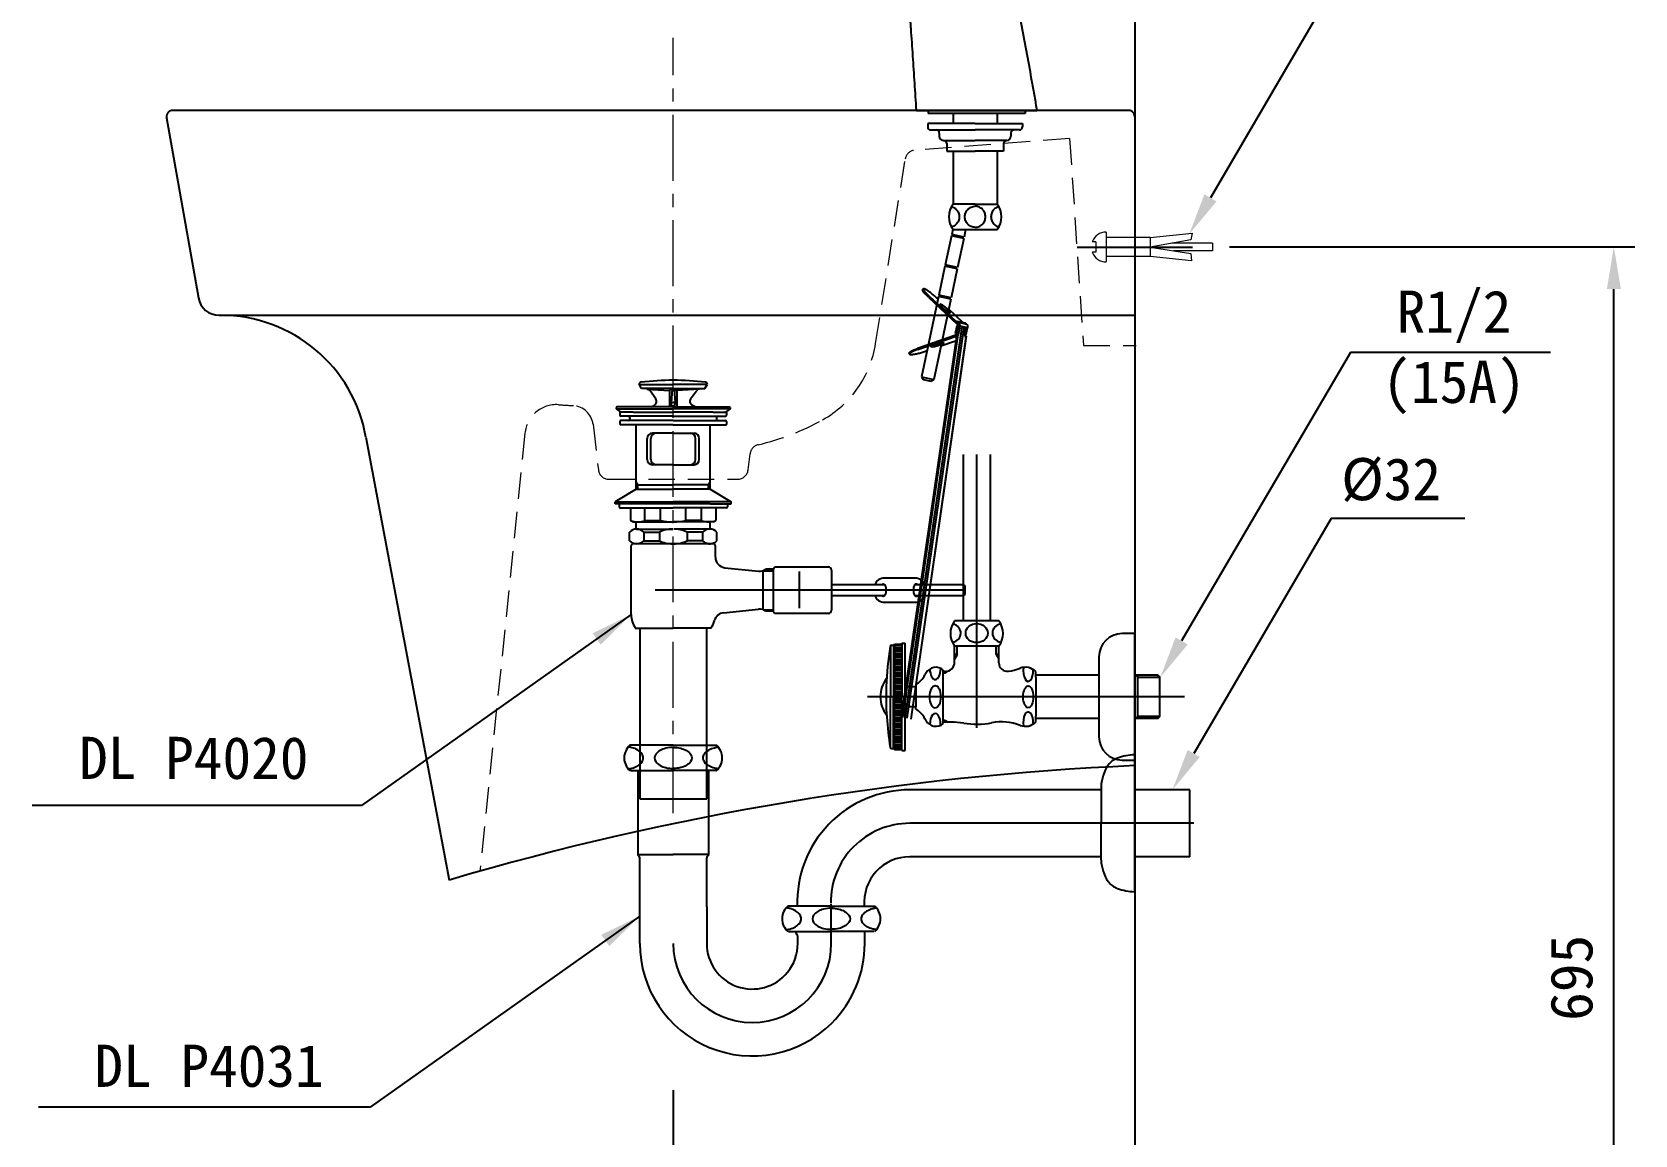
# Model space of a CAD drawing. Extents: x 0 to 3100, y 0 to 2100.
# Drawn here: x 1838 to 2599, y 513 to 1036 of the extents above; entities that cross this region are included whole.
import ezdxf

# ---------------------------------------------------------------- set-up
doc = ezdxf.new("R2010")
doc.units = 0
doc.header["$LTSCALE"] = 50
doc.header["$MEASUREMENT"] = 0
doc.linetypes.add('CENTER', pattern=[2, 1.25, -0.25, 0.25, -0.25])
doc.linetypes.add('HIDDEN', pattern=[0.375, 0.25, -0.125])
doc.layers.get('0').update_dxf_attribs({"linetype": 'CONTINUOUS'})
doc.layers.get('DEFPOINTS').update_dxf_attribs({"linetype": 'CONTINUOUS'})
for name, color, linetype in [('1', 2, 'CENTER'), ('3', 3, 'CONTINUOUS'), ('4', 4, 'CONTINUOUS'), ('6', 6, 'CONTINUOUS'), ('7', 7, 'CONTINUOUS')]:
    doc.layers.add(name, color=color, linetype=linetype)
doc.dimstyles.get("Standard").update_dxf_attribs({"dimtxt": 2.5, "dimasz": 2, "dimexe": 2, "dimexo": 1, "dimgap": 1.5, "dimtad": 1, "dimdec": 0, "dimlfac": 10, "dimrnd": 0.5, "dimzin": 0, "dimdsep": 46, "dimtxsty": 'Standard', "dimcen": 0, "dimclrt": 2, "dimadec": 0, "dimazin": 0, "dimtfac": 1, "dimtdec": 0, "dimtmove": 0, "dimatfit": 3, "dimfxl": 0, "dimtolj": 1, "dimtzin": 0, "dimarcsym": 0})

# ---------------------------------------------------------------- blocks, each defined once
blk = doc.blocks.new('*D48')
at = {"layer": '3', "color": 3, "lineweight": -2}
for p, q in [((2142.67, 534.47), (2142.67, 408.52)), ((2361.67, 453.71), (2361.67, 408.52)), ((2162.67, 418.52), (2341.67, 418.52))]:
    blk.add_line(p, q, dxfattribs=at)
at = {"layer": '3', "color": 3}
for points in [[(2162.67, 421.85), (2162.67, 415.18), (2142.67, 418.52)], [(2341.67, 421.85), (2341.67, 415.18), (2361.67, 418.52)]]:
    blk.add_solid(points, dxfattribs=at)
at = {"layer": 'DEFPOINTS', "color": 0}
for p in [(2142.67, 542.47), (2361.67, 461.71), (2361.67, 418.52)]:
    blk.add_point(p, dxfattribs=at)
at = {"layer": '3', "color": 2, "insert": (2252.17, 438.52), "char_height": 20, "attachment_point": 5}
blk.add_mtext('\\A1;220', dxfattribs=at)
blk = doc.blocks.new('*D49')
at = {"layer": '3', "color": 3, "lineweight": -2}
for p, q in [((2406.59, 934.39), (2598.99, 934.39)), ((2588.99, 261), (2588.99, 914.39)), ((2370.67, 241), (2598.99, 241))]:
    blk.add_line(p, q, dxfattribs=at)
at = {"layer": '3', "color": 3}
for points in [[(2585.66, 914.39), (2592.33, 914.39), (2588.99, 934.39)], [(2585.66, 261), (2592.33, 261), (2588.99, 241)]]:
    blk.add_solid(points, dxfattribs=at)
at = {"layer": 'DEFPOINTS', "color": 0}
for p in [(2398.59, 934.39), (2588.99, 934.39), (2362.67, 241)]:
    blk.add_point(p, dxfattribs=at)
at = {"layer": '3', "color": 2, "insert": (2568.99, 587.69), "char_height": 20, "attachment_point": 5, "rotation": 90}
blk.add_mtext('\\A1;695', dxfattribs=at)

msp = doc.modelspace()

# ---------------------------------------------------------------- linework, layer by layer
at = {"color": 1}
msp.add_line((2361.67049, 1301.96665), (2361.67049, 240.99678), dxfattribs=at)
at = {"color": 7}
for p, q in [((2358.67049, 999.21417), (1905.24575, 999.21417)), ((2361.67049, 999.21417), (2361.67049, 688.35702)), ((1902.29133, 995.69322), (1917.35699, 910.25162)), ((1927.20507, 901.9881), (2361.67049, 901.9881)), ((1996.8709, 844.14347), (2036.32624, 634.05921))]:
    msp.add_line(p, q, dxfattribs=at)
at = {"ltscale": 0.5}
for p, q in [((2263.60638, 999.21417), (2263.60638, 997.73564)), ((2309.7346, 999.21417), (2309.7346, 997.73564))]:
    msp.add_line(p, q, dxfattribs=at)
msp.add_line((2334.40455, 934.38721), (2389.05893, 934.38721))
at = {"color": 3}
for p, q in [((2464.02878, 884.36598), (2383.89985, 747.50619)), ((2558.86313, 884.36598), (2464.02878, 884.36598)), ((2454.88036, 805.54841), (2389.6476, 694.13119)), ((2518.21236, 805.54841), (2454.88036, 805.54841))]:
    msp.add_line(p, q, dxfattribs=at)
at = {"color": 7, "linetype": 'HIDDEN'}
for centre, start, end in [((1905.24575, 996.21417), 90, 190), ((2358.67049, 996.21417), 0, 90)]:
    msp.add_arc(centre, 3, start, end, dxfattribs=at)
at = {"color": 7}
for centre, radius, start, end in [((1927.20507, 911.9881), 10, 190, 270), ((1927.93435, 831.9881), 70, 10, 90), ((2422.04797, -675.27113), 1364.96417, 92.53523406, 106.41469187)]:
    msp.add_arc(centre, radius, start, end, dxfattribs=at)
at = {"layer": '1', "color": 7, "linetype": 'Continuous'}
msp.add_line((2309.7346, 997.73564), (2263.60638, 997.73564), dxfattribs=at)
at = {"layer": '1', "color": 7, "linetype": 'Continuous', "lineweight": 0, "ltscale": 0.3}
for p, q in [((2343.23503, 936.78721), (2341.45216, 936.78721)), ((2343.23503, 936.78721), (2343.23503, 931.98721)), ((2348.12286, 941.47651), (2348.12286, 927.29791)), ((2363.92904, 938.88721), (2348.12286, 938.88721)), ((2369.00115, 938.88721), (2363.92904, 938.88721)), ((2369.00115, 938.88721), (2388.95012, 940.92392)), ((2369.00115, 938.88721), (2369.00115, 929.88721)), ((2388.29065, 937.78164), (2369.00115, 934.38721)), ((2398.56335, 936.18721), (2379.22999, 936.18721)), ((2388.95012, 940.92392), (2388.29065, 937.78164)), ((2398.56335, 936.18721), (2398.61198, 932.58721)), ((2343.23503, 931.98721), (2341.45216, 931.98721)), ((2363.92904, 929.88721), (2348.12286, 929.88721)), ((2369.00115, 929.88721), (2363.92904, 929.88721)), ((2369.00115, 934.38721), (2388.29065, 931.25536)), ((2388.62039, 927.75051), (2369.00115, 929.88721)), ((2398.61198, 932.58721), (2380.08762, 932.58721)), ((2388.29065, 931.25536), (2388.62039, 927.75051))]:
    msp.add_line(p, q, dxfattribs=at)
for start, end in [(90, 160.21215863), (199.78784137, 270)]:
    msp.add_arc((2348.12286, 934.38721), 7.0893, start, end, dxfattribs=at)
at = {"layer": '1', "color": 7, "linetype": 'Continuous'}
for points, knots in [([(2301.67931, 1083.3706), (2301.81299, 1082.08325), (2302.0092, 1080.23416), (2302.27363, 1077.82397), (2302.43097, 1076.41978), (2302.55889, 1075.29667), (2302.68823, 1074.17372), (2302.85262, 1072.77035), (2303.05448, 1071.08686), (2303.26114, 1069.40395), (2303.47282, 1067.72167), (2303.90666, 1064.35842), (2304.59831, 1059.31881), (2305.45053, 1053.73146), (2306.09765, 1049.82839), (2306.48204, 1047.60057), (2306.87189, 1045.37369), (2307.3653, 1042.59117), (2308.56928, 1035.91666), (2310.4303, 1025.91498), (2312.48362, 1014.79925), (2314.04996, 1005.89295), (2314.83693, 1001.44048), (2315.22996, 999.21417)], [0, 0, 0, 0, 0.045535933, 0.065420601, 0.085305269, 0.095247603, 0.105189937, 0.125074605, 0.144959274, 0.164843942, 0.18472861, 0.204613278, 0.28415195, 0.363690622, 0.403459958, 0.423344626, 0.443229294, 0.48299863, 0.522767967, 0.681845311, 0.840922656, 0.920461328, 1, 1, 1, 1]), ([(2258.11104, 999.21417), (2257.96841, 1001.36159), (2257.68314, 1005.65644), (2257.11262, 1014.24613), (2256.39947, 1024.98324), (2255.75758, 1034.64665), (2255.33046, 1041.08897), (2255.15254, 1043.77327), (2255.01017, 1045.92071), (2254.86737, 1048.06813), (2254.62906, 1051.61987), (2254.42011, 1054.63433), (2254.28328, 1056.57511)], [0, 0, 0, 0, 0.112308708, 0.224617416, 0.449234832, 0.673852248, 0.730006602, 0.786160956, 0.814238133, 0.84231531, 0.898469664, 1, 1, 1, 1]), ([(2258.11103, 999.21417), (2258.11104, 999.21417), (2258.15367, 999.21417), (2258.32383, 999.21417), (2258.48324, 999.21417), (2258.75304, 999.21417), (2258.95374, 999.21417), (2259.3593, 999.21417), (2260.09213, 999.21417), (2261.20992, 999.21417), (2262.55539, 999.21417), (2264.11791, 999.21417), (2265.88369, 999.21417), (2267.8383, 999.21417), (2270.67421, 999.21417), (2273.82063, 999.21417), (2277.20062, 999.21417), (2279.39305, 999.21417), (2281.18406, 999.21417), (2282.99611, 999.21417), (2286.21219, 999.21417), (2289.94506, 999.21417), (2293.62952, 999.21417), (2297.24433, 999.21417), (2301.56193, 999.21417), (2306.19738, 999.21417), (2310.0728, 999.21417), (2312.5094, 999.21417), (2313.73294, 999.21417), (2314.2875, 999.21417), (2314.97227, 999.21417), (2315.22995, 999.21417), (2315.22997, 999.21417)], [0, 0, 0, 0, 0.031250001, 0.031250001, 0.062500002, 0.070312502, 0.078125002, 0.093750003, 0.125000004, 0.156250004, 0.187500005, 0.218750006, 0.250000007, 0.281250008, 0.312500009, 0.375000011, 0.406250011, 0.437500012, 0.453125013, 0.468750013, 0.500000014, 0.562500016, 0.593750017, 0.625000018, 0.687500019, 0.750000021, 0.812500023, 0.875000025, 0.906250026, 0.921875026, 0.937500027, 1, 1, 1, 1])]:
    msp.add_open_spline(points, degree=3, knots=knots, dxfattribs=at)
at = {"layer": '1', "color": 3}
for points in [[(2386.77642, 745.82201), (2381.02328, 749.19037), (2373.79478, 730.24678)], [(2392.52417, 692.44701), (2386.77103, 695.81537), (2379.54253, 676.87178)]]:
    msp.add_solid(points, dxfattribs=at)
at = {"layer": '3', "color": 3}
msp.add_line((2446.82195, 1041.77229), (2397.59341, 957.69019), dxfattribs=at)
at = {"layer": '3', "color": 1, "linetype": 'CENTER', "lineweight": 0, "ltscale": 0.5}
msp.add_line((2142.67049, 665.84216), (2142.67049, 1033.67495), dxfattribs=at)
at = {"layer": '3', "color": 7, "linetype": 'HIDDEN', "lineweight": 0}
for p, q in [((2330.74438, 985.83126), (2256.66307, 980.22171)), ((2330.74438, 985.83126), (2337.34302, 887.71417)), ((2238.69368, 888.60419), (2252.76219, 976.12371)), ((2337.34302, 887.71417), (2362.34302, 887.71417)), ((2072.29415, 846.00841), (2050.97304, 638.28533)), ((2104.61739, 850.30022), (2107.15332, 828.63294)), ((2178.2096, 828.60482), (2179.15734, 836.32354)), ((2112.11942, 824.21417), (2173.24687, 824.21417))]:
    msp.add_line(p, q, dxfattribs=at)
at = {"layer": '3'}
for p, q in [((2127.67049, 867.19118), (2126.43917, 869.3239)), ((2126.55571, 869.12204), (2142.67049, 869.12204)), ((2142.67049, 867.19118), (2127.67049, 867.19118)), ((2142.67049, 867.19118), (2140.92049, 866.30552)), ((2158.78528, 869.12204), (2142.67049, 869.12204)), ((2142.67049, 867.19118), (2144.42049, 866.30552)), ((2142.67049, 867.19118), (2157.67049, 867.19118)), ((2157.67049, 867.19118), (2158.90181, 869.3239)), ((2130.18577, 867.00689), (2140.92049, 866.30552)), ((2134.39583, 862.31189), (2131.67763, 866.16486)), ((2132.31407, 858.59118), (2133.76159, 859.42691)), ((2140.92049, 866.30552), (2140.92049, 858.59118)), ((2142.15282, 866.92919), (2141.72049, 860.52131)), ((2141.72049, 860.54551), (2142.67049, 860.54551)), ((2141.92359, 858.59118), (2141.72049, 860.54551)), ((2143.62049, 860.54551), (2142.67049, 860.54551)), ((2143.18817, 866.92919), (2143.62049, 860.52131)), ((2143.41739, 858.59118), (2143.62049, 860.54551)), ((2155.15522, 867.00689), (2144.42049, 866.30552)), ((2144.42049, 866.30552), (2144.42049, 858.59118)), ((2150.94516, 862.31189), (2153.66336, 866.16486)), ((2153.02692, 858.59118), (2151.5794, 859.42691)), ((2115.67049, 858.19118), (2115.67049, 857.59118)), ((2115.67049, 857.59118), (2142.67049, 857.59118)), ((2115.67049, 857.59118), (2117.81272, 856.09118)), ((2125.37049, 858.59118), (2116.07049, 858.59118)), ((2117.36866, 855.89118), (2117.36866, 854.59118)), ((2123.67049, 856.09118), (2117.56866, 856.09118)), ((2142.67049, 854.09118), (2117.86866, 854.09118)), ((2142.67049, 852.09118), (2117.86866, 852.09118)), ((2123.67049, 856.09118), (2142.67049, 856.09118)), ((2142.67049, 858.59118), (2125.37049, 858.59118)), ((2142.67049, 858.59118), (2159.97049, 858.59118)), ((2169.67049, 857.59118), (2142.67049, 857.59118)), ((2161.67049, 856.09118), (2142.67049, 856.09118)), ((2142.67049, 854.09118), (2167.47233, 854.09118)), ((2142.67049, 852.09118), (2167.47233, 852.09118)), ((2159.97049, 858.59118), (2169.27049, 858.59118)), ((2161.67049, 856.09118), (2167.77233, 856.09118)), ((2169.67049, 857.59118), (2167.52827, 856.09118)), ((2167.97233, 855.89118), (2167.97233, 854.59118)), ((2169.67049, 858.19118), (2169.67049, 857.59118)), ((2117.36866, 851.59118), (2117.36866, 850.29118)), ((2142.67049, 850.09118), (2117.56866, 850.09118)), ((2125.17049, 819.49678), (2125.17049, 850.09118)), ((2142.67049, 846.09118), (2132.79612, 846.09118)), ((2142.67049, 850.09118), (2167.77233, 850.09118)), ((2142.67049, 846.09118), (2152.54486, 846.09118)), ((2160.17049, 819.49678), (2160.17049, 850.09118)), ((2167.97233, 851.59118), (2167.97233, 850.29118)), ((2130.29612, 833.59118), (2130.29612, 843.59118)), ((2132.06389, 833.59118), (2132.06389, 843.59118)), ((2153.2771, 833.59118), (2153.2771, 843.59118)), ((2155.04486, 833.59118), (2155.04486, 843.59118)), ((2142.67049, 831.09118), (2132.79612, 831.09118)), ((2142.67049, 831.09118), (2152.54486, 831.09118)), ((2125.87049, 821.59118), (2125.17049, 822.80362)), ((2125.17049, 821.59118), (2142.67049, 821.59118)), ((2125.87049, 819.49678), (2125.87049, 821.59118)), ((2160.17049, 821.59118), (2142.67049, 821.59118)), ((2159.47049, 821.59118), (2160.17049, 822.80362)), ((2159.47049, 819.49678), (2159.47049, 821.59118)), ((2125.17049, 819.49678), (2115.17049, 813.49678)), ((2125.17049, 819.49678), (2142.67049, 819.49678)), ((2160.17049, 819.49678), (2142.67049, 819.49678)), ((2160.17049, 819.49678), (2170.17049, 813.49678)), ((2115.17049, 813.49678), (2142.67049, 813.49678)), ((2115.17049, 812.49678), (2115.17049, 813.49678)), ((2125.17049, 812.49678), (2115.17049, 812.49678)), ((2116.97836, 812.49678), (2116.97836, 811.19678)), ((2117.47836, 810.69678), (2122.47836, 810.69678)), ((2122.47836, 810.69678), (2142.67049, 810.69678)), ((2122.47836, 810.69678), (2122.47836, 804.57413)), ((2160.17049, 812.49678), (2125.17049, 812.49678)), ((2129.25315, 804.57413), (2129.25315, 810.69678)), ((2136.65381, 804.57413), (2136.65381, 810.69678)), ((2170.17049, 813.49678), (2142.67049, 813.49678)), ((2162.86262, 810.69678), (2142.67049, 810.69678)), ((2148.68718, 804.57413), (2148.68718, 810.69678)), ((2156.08784, 804.57413), (2156.08784, 810.69678)), ((2160.17049, 812.49678), (2170.17049, 812.49678)), ((2167.86262, 810.69678), (2162.86262, 810.69678)), ((2162.86262, 810.69678), (2162.86262, 804.57413)), ((2168.36262, 812.49678), (2168.36262, 811.19678)), ((2170.17049, 812.49678), (2170.17049, 813.49678)), ((2121.9268, 795.03456), (2121.9268, 799.14781)), ((2123.47836, 803.99678), (2122.47836, 804.57413)), ((2123.47836, 803.99678), (2124.87836, 803.99678)), ((2124.87836, 803.99678), (2142.67049, 803.99678)), ((2125.17049, 800.58554), (2125.17049, 803.99678)), ((2125.31419, 800.59118), (2142.4268, 800.59118)), ((2128.70158, 799.14781), (2128.70158, 795.03456)), ((2128.70158, 799.14781), (2136.10224, 799.14781)), ((2129.25315, 804.57413), (2136.65381, 804.57413)), ((2136.10224, 799.14781), (2136.10224, 795.03456)), ((2160.46262, 803.99678), (2142.67049, 803.99678)), ((2160.0268, 800.59118), (2142.91419, 800.59118)), ((2156.08784, 804.57413), (2148.68718, 804.57413)), ((2156.63941, 799.14781), (2149.23874, 799.14781)), ((2149.23874, 799.14781), (2149.23874, 795.03456)), ((2156.63941, 799.14781), (2156.63941, 795.03456)), ((2160.17049, 800.58554), (2160.17049, 803.99678)), ((2161.86262, 803.99678), (2160.46262, 803.99678)), ((2161.86262, 803.99678), (2162.86262, 804.57413)), ((2163.41419, 795.03456), (2163.41419, 799.14781)), ((2122.67049, 759.98884), (2122.67049, 792.59118)), ((2142.67049, 793.59118), (2123.67049, 793.59118)), ((2128.70158, 795.03456), (2136.10224, 795.03456)), ((2160.0268, 793.59118), (2142.67049, 793.59118)), ((2156.63941, 795.03456), (2149.23874, 795.03456)), ((2159.47049, 793.59118), (2160.0268, 793.59118)), ((2160.0268, 793.59118), (2160.4268, 793.59118)), ((2161.67049, 793.59118), (2160.17049, 793.59118)), ((2162.67049, 787.22694), (2162.67049, 792.59118)), ((2167.13783, 782.2554), (2183.17206, 780.53745)), ((2185.20073, 780.79118), (2190.30629, 780.79118)), ((2185.33981, 762.34118), (2185.33981, 780.84118)), ((2186.67049, 781.59118), (2186.67049, 780.79118)), ((2190.3317, 781.59118), (2186.67049, 781.59118)), ((2190.30629, 780.79118), (2190.30629, 781.79118)), ((2190.30629, 761.39118), (2190.30629, 780.79118)), ((2191.10629, 782.59118), (2216.30629, 782.59118)), ((2202.67049, 763.05327), (2202.67049, 780.49118)), ((2217.80629, 781.09118), (2217.80629, 775.31999)), ((2254.00921, 777.35398), (2242.95031, 777.35122)), ((2257.2956, 777.3548), (2254.00921, 777.35398)), ((2202.67049, 771.59118), (2134.1705, 771.57411)), ((2281.12439, 771.61073), (2202.67049, 771.59118)), ((2237.03852, 774.09975), (2217.59819, 774.0949)), ((2217.80629, 775.31999), (2217.80629, 762.09118)), ((2218.39923, 769.0951), (2242.98945, 769.10123)), ((2242.98821, 774.10123), (2237.03852, 774.09975)), ((2280.62376, 774.11061), (2257.25932, 774.10479)), ((2257.26057, 769.10479), (2280.62501, 769.11061)), ((2281.12389, 773.61073), (2280.62376, 774.11061)), ((2280.62501, 769.11061), (2281.12489, 769.61073)), ((2281.12489, 769.61073), (2281.12389, 773.61073)), ((2166.53938, 760.86285), (2183.17206, 762.64492)), ((2185.33981, 762.34118), (2190.30629, 762.34118)), ((2186.67049, 761.59118), (2186.67049, 762.39118)), ((2190.3317, 761.59118), (2186.67049, 761.59118)), ((2216.30629, 760.59118), (2191.10629, 760.59118)), ((2242.95318, 765.85122), (2254.27582, 765.85404)), ((2254.27582, 765.85404), (2257.29847, 765.8548)), ((2124.6705, 753.59118), (2142.67049, 753.59118)), ((2126.79549, 753.59118), (2126.79549, 672.59118)), ((2160.67049, 753.59118), (2142.67049, 753.59118)), ((2158.54549, 672.59118), (2158.54549, 753.59118)), ((2126.79549, 672.59118), (2158.54549, 672.59118))]:
    msp.add_line(p, q, dxfattribs=at)
for points in [[(2241.61489, 774.10089, -0.044238089), (2241.86695, 774.38035, -0.189273345), (2242.30144, 774.55106, -0.189273345), (2242.73601, 774.38057, -0.101058622), (2243.2324, 773.68726, -0.059301535), (2243.50833, 772.7999, -0.045721536), (2243.61845, 771.60139, -0.045721536)], [(2243.61845, 771.60139, -0.045721536), (2243.50893, 770.40282, -0.059301535), (2243.23344, 769.51533, -0.101058622), (2242.73739, 768.82177, -0.189273345), (2242.30291, 768.65106, -0.189273345), (2241.86833, 768.82155, -0.044238089), (2241.61614, 769.10089, -0.059301535)], [(2258.63264, 774.10513, 0.044238089), (2258.38044, 774.38446, 0.189273345), (2257.94587, 774.55496, 0.189273345), (2257.51138, 774.38425, 0.101058622), (2257.01533, 773.69069, 0.059301535), (2256.73985, 772.8032, 0.045721536), (2256.63032, 771.60463, 0.045721536)], [(2256.63032, 771.60463, 0.045721536), (2256.74045, 770.40612, 0.059301535), (2257.01637, 769.51876, 0.101058622), (2257.51277, 768.82545, 0.189273345), (2257.94734, 768.65496, 0.189273345), (2258.38183, 768.82567, 0.044238089), (2258.63388, 769.10513, 0.059301535)]]:
    msp.add_lwpolyline(points, format="xyb", dxfattribs=at)
at = {"layer": '3', "color": 7, "linetype": 'HIDDEN', "lineweight": 0, "ltscale": 5}
msp.add_arc((2257.69882, 975.33017), 5, 101.95537645, 171.35395151, dxfattribs=at)
at = {"layer": '3', "color": 7, "linetype": 'HIDDEN', "lineweight": 0}
for centre, radius, start, end in [((2189.26189, 896.12069), 50, 299.03744714, 351.35395151), ((2087.22795, 844.60073), 15, 86.21808193, 174.61512926), ((2176.01392, 2187.74755), 1331.07813, 266.21808193, 266.52320462), ((2094.68519, 849.13776), 10, 6.67550305, 86.52320462), ((2155.55065, 956.84374), 119.45313, 283.27114924, 299.03744714), ((2184.12007, 835.71419), 5, 103.27114924, 173), ((2112.11942, 829.21417), 5, 186.67550305, 270), ((2173.24687, 829.21417), 5, 270, 353)]:
    msp.add_arc(centre, radius, start, end, dxfattribs=at)
at = {"layer": '3'}
for centre, radius, start, end in [((2127.52049, 869.12204), 1.1, 97.32041367, 169.42619898), ((2142.67049, 751.19118), 120, 90, 97.32041367), ((2142.67049, 751.19118), 120, 82.67958633, 90), ((2157.82049, 869.12204), 1.1, 10.57380102, 82.67958633), ((2130.04338, 865.01193), 2, 35.20232507, 86.26180949), ((2132.76159, 861.15896), 2, 300, 35.20232507), ((2152.5794, 861.15896), 2, 144.79767493, 240), ((2155.2976, 865.01193), 2, 93.73819051, 144.79767493), ((2116.07049, 858.19118), 0.4, 90, 180), ((2117.56866, 855.89118), 0.2, 90, 180), ((2117.86866, 854.59118), 0.5, 180, 270), ((2117.86866, 851.59118), 0.5, 90, 180), ((2121.17049, 853.09118), 1, 270, 90), ((2164.17049, 853.09118), 1, 90, 270), ((2167.47233, 854.59118), 0.5, 270, 0), ((2167.47233, 851.59118), 0.5, 0, 90), ((2167.77233, 855.89118), 0.2, 0, 90), ((2169.27049, 858.19118), 0.4, 0, 90), ((2117.56866, 850.29118), 0.2, 180, 270), ((2132.79612, 843.59118), 2.5, 90, 180), ((2134.56389, 843.59118), 2.5, 90, 180), ((2150.7771, 843.59118), 2.5, 0, 90), ((2152.54486, 843.59118), 2.5, 0, 90), ((2167.77233, 850.29118), 0.2, 270, 0), ((2132.79612, 833.59118), 2.5, 180, 270), ((2134.56389, 833.59118), 2.5, 180, 270), ((2150.7771, 833.59118), 2.5, 270, 0), ((2152.54486, 833.59118), 2.5, 270, 0), ((2117.47836, 811.19678), 0.5, 180, 270), ((2167.86262, 811.19678), 0.5, 270, 0), ((2125.31419, 795.88338), 4.70435, 43.94093732, 136.05906268), ((2125.86576, 814.17598), 10.18185, 250.56792502, 289.43207498), ((2142.2046, 786.9867), 13.60629, 89.06429532, 116.64718661), ((2142.47835, 833.44911), 29.45658, 258.59556617, 270.3737354), ((2142.86263, 833.44911), 29.45658, 269.6262646, 281.40443383), ((2143.13639, 786.9867), 13.60629, 63.35281339, 90.93570468), ((2159.47523, 814.17598), 10.18185, 250.56792502, 289.43207498), ((2160.0268, 795.88338), 4.70435, 43.94093732, 136.05906268), ((2125.31419, 798.29898), 4.70435, 223.94093732, 316.05906268), ((2123.67049, 792.59118), 1, 90, 180), ((2142.2046, 807.19566), 13.60629, 243.35281339, 270.93570468), ((2143.13639, 807.19566), 13.60629, 269.06429532, 296.64718661), ((2160.0268, 798.29898), 4.70435, 223.94093732, 316.05906268), ((2161.67049, 792.59118), 1, 0, 90), ((2167.67049, 787.22694), 5, 180, 263.88449643), ((2183.57895, 785.52086), 5, 265.33216468, 308.19271972), ((2191.10629, 781.79118), 0.8, 90, 180), ((2216.30629, 781.09118), 1.5, 0, 90), ((2242.95156, 772.35122), 5, 90.01427756, 159.52696244), ((2257.29685, 772.3548), 5, 20.50159267, 90.01427756), ((2242.95193, 770.85122), 5, 200.50159267, 270.01427756), ((2257.29722, 770.8548), 5, 270.01427756, 339.52696244), ((2167.07204, 755.8913), 5, 96.11547581, 165.04046432), ((2183.57895, 757.66151), 5, 51.80728028, 94.66783532), ((2191.10629, 761.39118), 0.8, 180, 270), ((2216.30629, 762.09118), 1.5, 270, 0), ((2135.6589, 760.53777), 13, 182.42004342, 212.30000816), ((2149.68209, 760.53777), 13, 327.69999184, 345.040466)]:
    msp.add_arc(centre, radius, start, end, dxfattribs=at)
at = {"layer": '3', "color": 3}
msp.add_solid([(2400.46998, 956.00602), (2394.71684, 959.37437), (2387.48833, 940.43078)], dxfattribs=at)
at = {"layer": '4'}
for p, q in [((2126.42049, 697.99678), (2122.12899, 697.99678)), ((2126.42049, 697.99678), (2122.12899, 697.99678)), ((2142.67049, 697.99678), (2126.42049, 697.99678)), ((2142.67049, 697.99678), (2126.42049, 697.99678)), ((2142.67049, 697.99678), (2158.92049, 697.99678)), ((2142.67049, 697.99678), (2158.92049, 697.99678)), ((2158.92049, 697.99678), (2163.212, 697.99678)), ((2158.92049, 697.99678), (2163.212, 697.99678)), ((2361.67049, 628.49678), (2361.67049, 693.49678)), ((2122.52049, 685.99678), (2122.12899, 685.99678)), ((2122.52049, 685.99678), (2142.67049, 685.99678)), ((2125.87049, 685.99678), (2125.87049, 646.21665)), ((2162.82049, 685.99678), (2142.67049, 685.99678)), ((2159.47049, 685.99678), (2159.47049, 646.21665)), ((2162.82049, 685.99678), (2163.212, 685.99678)), ((2345.69052, 678.39151), (2345.69052, 660.99678)), ((2345.69052, 676.87178), (2254.89951, 676.87178)), ((2387.76244, 676.87178), (2361.67049, 676.87178)), ((2387.76244, 645.12178), (2387.76244, 676.87178)), ((2389.76244, 660.99678), (2254.89951, 660.99678)), ((2345.69052, 643.60204), (2345.69052, 660.99678)), ((2125.87049, 646.21665), (2142.67049, 646.21665)), ((2126.79549, 603.99678), (2126.79549, 644.57178)), ((2159.47049, 646.21665), (2142.67049, 646.21665)), ((2158.54549, 621.39258), (2158.54549, 644.57178)), ((2345.69052, 645.12178), (2254.89951, 645.12178)), ((2387.76244, 645.12178), (2361.67049, 645.12178)), ((2158.54549, 621.39258), (2158.54549, 603.99678)), ((2201.34254, 621.69678), (2197.05104, 621.69678)), ((2217.59254, 621.69678), (2201.34254, 621.69678)), ((2217.59254, 621.69678), (2217.67049, 621.69678)), ((2217.67049, 603.99678), (2217.67049, 622.66)), ((2217.74844, 621.69678), (2217.67049, 621.69678)), ((2217.74844, 621.69678), (2233.99844, 621.69678)), ((2233.99844, 621.69678), (2238.28994, 621.69678)), ((2197.44254, 609.69678), (2217.59254, 609.69678)), ((2200.87049, 609.69678), (2200.87049, 608.99678)), ((2237.89844, 609.69678), (2217.74844, 609.69678)), ((2233.54549, 603.99678), (2233.54549, 609.69678)), ((2201.79549, 603.99678), (2201.79549, 607.4426))]:
    msp.add_line(p, q, dxfattribs=at)
for points in [[(2128.47566, 691.99678, 0.15521739), (2127.88517, 693.8531, 0.106747244), (2125.82347, 695.74378, 0.07304301), (2123.0536, 696.86179, 0.028511088), (2121.32485, 697.17781, 0.05952259)], [(2134.3902, 693.73571, 0.327290453), (2134.3902, 690.25784, 0.106373385), (2136.413, 688.46124, 0.071219107), (2139.11295, 687.40752, 0.057537424), (2142.67049, 686.99678, 0.057537424)], [(2142.67049, 696.99678, 0.057537424), (2139.11295, 696.58603, 0.071219107), (2136.413, 695.53231, 0.106373365), (2134.3902, 693.73571, 0.159482965)], [(2142.67049, 696.99678, 0.057537424), (2139.11295, 696.58603, 0.071219107), (2136.413, 695.53231, 0.106373365), (2134.3902, 693.73571, 0.159482965)], [(2142.67049, 696.99678, -0.057537424), (2146.22804, 696.58603, -0.071219107), (2148.92799, 695.53231, -0.106373365), (2150.95079, 693.73571, -0.159482965)], [(2142.67049, 696.99678, -0.057537424), (2146.22804, 696.58603, -0.071219107), (2148.92799, 695.53231, -0.106373365), (2150.95079, 693.73571, -0.159482965)], [(2150.95079, 693.73571, -0.327290453), (2150.95079, 690.25784, -0.106373385), (2148.92799, 688.46124, -0.071219107), (2146.22804, 687.40752, -0.057537424), (2142.67049, 686.99678, -0.057537424)], [(2156.86532, 691.99678, -0.15521739), (2157.45582, 693.8531, -0.106747244), (2159.51752, 695.74378, -0.07304301), (2162.28739, 696.86179, -0.028511088), (2164.01614, 697.17781, -0.05952259)], [(2121.32485, 686.81574, 0.028511088), (2123.0536, 687.13176, 0.07304301), (2125.82347, 688.24978, 0.106747244), (2127.88517, 690.14045, 0.15521739), (2128.47566, 691.99678, 0.15521739)], [(2164.01614, 686.81574, -0.028511088), (2162.28739, 687.13176, -0.07304301), (2159.51752, 688.24978, -0.106747244), (2157.45582, 690.14045, -0.15521739), (2156.86532, 691.99678, -0.15521739)], [(2203.39772, 615.69678, 0.15521739), (2202.80722, 617.5531, 0.106747244), (2200.74552, 619.44378, 0.07304301), (2197.97565, 620.56179, 0.028511088), (2196.2469, 620.87781, 0.05952259)], [(2209.31225, 617.43571, 0.327290453), (2209.31225, 613.95784, 0.106373385), (2211.33505, 612.16124, 0.071219107), (2214.035, 611.10752, 0.057537424), (2217.59254, 610.69678, 0.057537424)], [(2217.67049, 620.69658, 0.058789896), (2214.035, 620.28603, 0.071219107), (2211.33505, 619.23231, 0.106373365), (2209.31225, 617.43571, 0.159482965)], [(2217.67049, 620.69658, -0.058789896), (2221.30599, 620.28603, -0.071219107), (2224.00594, 619.23231, -0.106373365), (2226.02874, 617.43571, -0.159482965)], [(2226.02874, 617.43571, -0.327290453), (2226.02874, 613.95784, -0.106373385), (2224.00594, 612.16124, -0.071219107), (2221.30599, 611.10752, -0.057537424), (2217.74844, 610.69678, -0.057537424)], [(2231.94327, 615.69678, -0.15521739), (2232.53377, 617.5531, -0.106747244), (2234.59547, 619.44378, -0.07304301), (2237.36533, 620.56179, -0.028511088), (2239.09409, 620.87781, -0.05952259)], [(2196.2469, 610.51574, 0.028511088), (2197.97565, 610.83176, 0.07304301), (2200.74552, 611.94978, 0.106747244), (2202.80722, 613.84045, 0.15521739), (2203.39772, 615.69678, 0.15521739)], [(2239.09409, 610.51574, -0.028511088), (2237.36533, 610.83176, -0.07304301), (2234.59547, 611.94978, -0.106747244), (2232.53377, 613.84045, -0.15521739), (2231.94327, 615.69678, -0.15521739)]]:
    msp.add_lwpolyline(points, format="xyb", dxfattribs=at)
for centre, radius, start, end in [((2127.42049, 691.99678), 8, 131.40962211, 228.59037789), ((2157.92049, 691.99678), 8, 311.40962211, 48.59037789), ((2363.17049, 663.5343), 30, 92.86598398, 109.00713612), ((2365.67049, 677.49678), 20, 146.20771163, 177.43591199), ((2357.01497, 682.57494), 10, 111.1926769, 142.80345081), ((2254.89951, 623.49678), 53.375, 90, 181.93258944), ((2254.89951, 623.49678), 37.5, 90, 180.65397811), ((2126.87049, 646.21665), 1, 180, 238.70258778), ((2125.87049, 644.57178), 0.925, 0, 58.70258778), ((2159.47049, 644.57178), 0.925, 121.29741222, 180), ((2158.47049, 646.21665), 1, 301.29741222, 0), ((2254.89951, 623.49678), 21.625, 90, 184.77465278), ((2365.67049, 644.49678), 20, 182.56408801, 213.79228837), ((2357.01497, 639.41861), 10, 217.19654919, 248.8073231), ((2363.17049, 658.45925), 30, 250.99286388, 267.13401602), ((2202.34254, 615.69678), 8, 131.40962211, 228.59037789), ((2232.99844, 615.69678), 8, 311.40962211, 48.59037789), ((2184.83171, 598.39861), 19.22404, 28.06365478, 33.45608391), ((2180.17049, 603.99678), 53.375, 180, 314.94029898), ((2180.17049, 603.99678), 37.5, 180, 0), ((2180.17049, 603.99678), 21.625, 180, 320.7959681), ((2180.17049, 603.99678), 21.625, 320.7959681, 0), ((2180.17049, 603.99678), 53.375, 314.94029898, 0)]:
    msp.add_arc(centre, radius, start, end, dxfattribs=at)
at = {"layer": '6'}
for p, q in [((2280.32049, 835.99678), (2280.32049, 756.99678)), ((2286.67049, 706.28423), (2286.67049, 835.99678)), ((2293.02049, 835.99678), (2293.02049, 756.99678)), ((2293.02049, 756.99678), (2276.17049, 756.99678)), ((2297.17049, 756.99678), (2293.02049, 756.99678)), ((2246.34674, 745.49678), (2247.17049, 745.49678)), ((2247.17049, 745.49678), (2247.67049, 745.99678)), ((2247.17049, 745.49678), (2247.17049, 720.99678)), ((2247.67049, 745.99678), (2247.67049, 720.99678)), ((2247.67049, 745.99678), (2250.87049, 745.99678)), ((2247.67049, 745.58529), (2251.17049, 745.58529)), ((2251.17049, 746.49678), (2252.67049, 746.49678)), ((2251.17049, 746.29678), (2251.17049, 746.49678)), ((2251.17049, 746.29678), (2251.17049, 720.99678)), ((2252.67049, 745.49678), (2252.67049, 746.49678)), ((2252.67049, 720.99678), (2252.67049, 745.49678)), ((2361.67049, 750.99678), (2355.67049, 750.99678)), ((2361.67049, 690.99678), (2361.67049, 750.99678)), ((2245.75531, 744.99678), (2245.75531, 720.99678)), ((2247.67049, 744.58529), (2251.17049, 744.58529)), ((2247.67049, 743.58529), (2251.17049, 743.58529)), ((2247.67049, 742.58529), (2251.17049, 742.58529)), ((2247.67049, 741.58529), (2251.17049, 741.58529)), ((2247.67049, 740.58529), (2251.17049, 740.58529)), ((2247.67049, 739.58529), (2251.17049, 739.58529)), ((2247.67049, 738.58529), (2251.17049, 738.58529)), ((2276.17049, 737.49678), (2276.17049, 744.99678)), ((2297.17049, 744.99678), (2276.17049, 744.99678)), ((2277.42049, 740.99678), (2276.17049, 740.99678)), ((2277.42049, 740.99678), (2276.17049, 738.83171)), ((2277.42049, 740.99678), (2277.42049, 744.99678)), ((2295.92049, 740.99678), (2295.92049, 744.99678)), ((2297.17049, 740.99678), (2295.92049, 740.99678)), ((2295.92049, 740.99678), (2297.17049, 738.83171)), ((2297.17049, 737.08514), (2297.17049, 744.99678)), ((2344.67049, 739.99678), (2344.67049, 701.99678)), ((2247.67049, 737.58529), (2251.17049, 737.58529)), ((2247.67049, 736.58529), (2251.17049, 736.58529)), ((2247.67049, 735.58529), (2251.17049, 735.58529)), ((2247.67049, 734.58529), (2251.17049, 734.58529)), ((2247.67049, 733.58529), (2251.17049, 733.58529)), ((2247.67049, 732.58529), (2251.17049, 732.58529)), ((2247.67049, 731.58529), (2251.17049, 731.58529)), ((2247.67049, 730.58529), (2251.17049, 730.58529)), ((2262.64368, 732.31829), (2262.09132, 731.36157)), ((2270.7571, 732.99678), (2270.7571, 733.71749)), ((2270.7571, 708.99678), (2270.7571, 732.99678)), ((2271.67049, 732.99678), (2270.7571, 732.99678)), ((2271.67049, 732.24678), (2270.7571, 732.24678)), ((2271.67049, 732.24678), (2272.96953, 733.18835)), ((2271.67049, 732.24678), (2271.67049, 732.99678)), ((2344.67049, 731.24678), (2314.67049, 731.24678)), ((2314.67049, 730.24678), (2314.67049, 711.74678)), ((2314.67162, 730.2479), (2314.67162, 732.99567)), ((2372.67049, 731.24678), (2361.67049, 731.24678)), ((2361.67049, 730.62982), (2361.67049, 711.36439)), ((2363.17049, 730.24678), (2362.17049, 731.24678)), ((2363.17049, 710.74678), (2363.17049, 731.24678)), ((2363.17049, 730.24678), (2373.67049, 730.24678)), ((2373.67049, 730.24678), (2372.67049, 731.24678)), ((2373.54621, 711.74678), (2373.54621, 730.24678)), ((2247.67049, 729.58529), (2251.17049, 729.58529)), ((2247.67049, 728.58529), (2251.17049, 728.58529)), ((2247.67049, 727.58529), (2251.17049, 727.58529)), ((2247.67049, 726.58529), (2251.17049, 726.58529)), ((2247.67049, 725.58529), (2251.17049, 725.58529)), ((2247.67049, 724.58529), (2251.17049, 724.58529)), ((2247.67049, 723.58529), (2251.17049, 723.58529)), ((2247.67049, 722.58529), (2251.17049, 722.58529)), ((2257.7571, 725.74678), (2252.67049, 725.74678)), ((2257.7571, 726.72912), (2257.7571, 725.74678)), ((2257.7571, 725.74678), (2257.7571, 716.24678)), ((2385.20603, 720.99678), (2234.78841, 720.99678)), ((2245.75531, 696.99678), (2245.75531, 720.99678)), ((2247.17049, 696.49678), (2247.17049, 720.99678)), ((2247.67049, 721.58529), (2251.17049, 721.58529)), ((2247.67049, 695.99678), (2247.67049, 720.99678)), ((2247.67049, 720.40826), (2251.17049, 720.40826)), ((2247.67049, 719.40826), (2251.17049, 719.40826)), ((2247.67049, 718.40826), (2251.17049, 718.40826)), ((2247.67049, 717.40826), (2251.17049, 717.40826)), ((2247.67049, 716.40826), (2251.17049, 716.40826)), ((2247.67049, 715.40826), (2251.17049, 715.40826)), ((2251.17049, 695.69678), (2251.17049, 720.99678)), ((2252.67049, 695.49678), (2252.67049, 720.99678)), ((2257.7571, 716.24678), (2252.67049, 716.24678)), ((2257.7571, 715.26443), (2257.7571, 716.24678)), ((2247.67049, 714.40826), (2251.17049, 714.40826)), ((2247.67049, 713.40826), (2251.17049, 713.40826)), ((2247.67049, 712.40826), (2251.17049, 712.40826)), ((2247.67049, 711.40826), (2251.17049, 711.40826)), ((2247.67049, 710.40826), (2251.17049, 710.40826)), ((2247.67049, 709.40826), (2251.17049, 709.40826)), ((2247.67049, 708.40826), (2251.17049, 708.40826)), ((2247.67049, 707.40826), (2251.17049, 707.40826)), ((2262.64368, 709.67526), (2262.09132, 710.63199)), ((2271.67049, 709.74678), (2270.7571, 709.74678)), ((2270.7571, 708.27606), (2270.7571, 708.99678)), ((2274.38229, 708.99678), (2270.7571, 708.99678)), ((2271.67049, 708.99678), (2271.67049, 709.74678)), ((2271.67049, 709.74678), (2272.96953, 708.99678)), ((2314.67049, 708.99678), (2314.67049, 711.74678)), ((2344.67049, 710.74678), (2314.67049, 710.74678)), ((2314.67049, 710.74678), (2314.67049, 710.56504)), ((2314.67049, 708.99678), (2314.67049, 710.56504)), ((2372.67049, 710.74678), (2361.67049, 710.74678)), ((2362.17049, 710.74678), (2363.17049, 711.74678)), ((2363.17049, 711.74678), (2373.67049, 711.74678)), ((2372.67049, 710.74678), (2373.67049, 711.74678)), ((2247.67049, 706.40826), (2251.17049, 706.40826)), ((2247.67049, 705.40826), (2251.17049, 705.40826)), ((2247.67049, 704.40826), (2251.17049, 704.40826)), ((2247.67049, 703.40826), (2251.17049, 703.40826)), ((2247.67049, 702.40826), (2251.17049, 702.40826)), ((2247.67049, 701.40826), (2251.17049, 701.40826)), ((2247.67049, 700.40826), (2251.17049, 700.40826)), ((2246.34674, 696.49678), (2247.17049, 696.49678)), ((2247.17049, 696.49678), (2247.67049, 695.99678)), ((2247.67049, 699.40826), (2251.17049, 699.40826)), ((2247.67049, 698.40826), (2251.17049, 698.40826)), ((2247.67049, 697.40826), (2251.17049, 697.40826)), ((2247.67049, 696.40826), (2251.17049, 696.40826)), ((2247.67049, 695.99678), (2250.87049, 695.99678)), ((2251.17049, 695.49678), (2251.17049, 695.69678)), ((2251.17049, 695.49678), (2252.67049, 695.49678)), ((2355.67049, 690.99678), (2361.67049, 690.99678))]:
    msp.add_line(p, q, dxfattribs=at)
for centre, radius, start, end in [((2284.17049, 750.99678), 10, 143.13010235, 216.86989765), ((2289.17049, 750.99678), 10, 323.13010235, 36.86989765), ((2246.34674, 744.79678), 0.7, 90, 170.50659), ((2250.87049, 746.29678), 0.3, 270, 0), ((2355.67049, 739.99678), 11, 90, 180), ((2388.67049, 720.99678), 145, 170.50659, 178.05685792), ((2249.96696, 738.36157), 14, 303.80982041, 330), ((2267.28296, 729.6398), 5.35697, 49.56943438, 150), ((2271.67049, 737.49678), 4.5, 270, 0), ((2301.17049, 737.08514), 4, 180, 277.71167846), ((2298.37566, 757.72448), 24.82771, 277.71167846, 290.96613747), ((2309.76413, 728.00402), 7, 45.48706364, 110.96613747), ((2254.92473, 720.95144), 14, 141.78592674, 179.75272851), ((2388.67049, 720.99678), 145, 178.05685792, 189.49341), ((2254.92473, 721.07228), 14, 180.24727149, 218.21407326), ((2249.96696, 703.63199), 14, 30, 56.19017959), ((2267.28296, 712.35375), 5.35697, 210, 310.43056562), ((2274.38229, 670.99678), 38, 80.69517649, 90.00000262), ((2286.67049, 745.99678), 38, 260.69517447, 280.73727399), ((2298.37566, 684.26907), 24.82771, 69.03386253, 100.73727502), ((2309.76413, 713.98953), 7, 249.03386253, 314.5), ((2355.67049, 701.99678), 11, 180, 270), ((2246.34674, 697.19678), 0.7, 189.49341, 270), ((2250.87049, 695.69678), 0.3, 0, 90)]:
    msp.add_arc(centre, radius, start, end, dxfattribs=at)
for centre, major_axis, ratio, start_param, end_param in [((2273.89723, 751.22436), (-5.22946, 0), 0.866391406, 1.800504354, 4.443057795), ((2299.35317, 751.22436), (5.22946, 0), 0.866391406, 1.82411945, 4.498970222), ((2266.99184, 734.58906), (0, 5.39901), 0.478204164, 1.649186922, 4.692658194), ((2311.10943, 733.50168), (0, 5.21778), 0.460090084, 1.292018265, 4.793094981), ((2266.99184, 707.67634), (0, 5.39901), 0.478204164, 4.681700192, 7.825212734), ((2311.10943, 708.58249), (0, 5.21778), 0.460090084, 4.613778576, 8.151219719)]:
    msp.add_ellipse(centre, major_axis=major_axis, ratio=ratio, start_param=start_param, end_param=end_param, dxfattribs=at)
for centre, major_axis, ratio in [((2286.67049, 751.22436), (5.22946, 0), 0.866391406), ((2266.99184, 720.99678), (0, -5.39901), 0.478204164), ((2311.10943, 720.99678), (0, -5.21778), 0.460090084)]:
    msp.add_ellipse(centre, major_axis=major_axis, ratio=ratio, dxfattribs=at)
at = {"layer": '7'}
for p, q in [((2275.42592, 997.73564), (2275.42592, 992.92839)), ((2296.42592, 997.73564), (2296.42592, 992.92839)), ((2263.42592, 992.92839), (2263.42592, 991.42839)), ((2285.92592, 992.92839), (2263.42592, 992.92839)), ((2264.92592, 989.92839), (2267.42592, 989.92839)), ((2267.42592, 989.92839), (2285.92592, 989.92839)), ((2285.92592, 992.92839), (2308.42592, 992.92839)), ((2304.42592, 989.92839), (2285.92592, 989.92839)), ((2306.92592, 989.92839), (2304.42592, 989.92839)), ((2308.42592, 992.92839), (2308.42592, 991.42839)), ((2268.92592, 988.42839), (2268.92592, 986.92839)), ((2270.92592, 984.92839), (2285.92592, 984.92839)), ((2272.42592, 983.42839), (2272.42592, 979.92839)), ((2300.92592, 984.92839), (2285.92592, 984.92839)), ((2299.42592, 983.42839), (2299.42592, 979.92839)), ((2302.92592, 988.42839), (2302.92592, 986.92839)), ((2272.42592, 979.92839), (2285.92592, 979.92839)), ((2275.42592, 979.92839), (2275.42592, 954.71417)), ((2299.42592, 979.92839), (2285.92592, 979.92839)), ((2296.42592, 979.92839), (2296.42592, 954.71417)), ((2285.92592, 954.71417), (2275.42592, 954.71417)), ((2285.92592, 954.71417), (2296.42592, 954.71417)), ((2274.64876, 939.65636), (2271.738, 925.96229)), ((2280.51765, 938.40889), (2274.64876, 939.65636)), ((2275.32719, 942.84812), (2274.7943, 940.34106)), ((2280.66318, 939.09359), (2274.7943, 940.34106)), ((2275.13783, 939.5524), (2275.28337, 940.23711)), ((2275.42592, 942.71417), (2296.42592, 942.71417)), ((2280.51765, 938.40889), (2277.60688, 924.71482)), ((2280.02857, 938.51284), (2280.17411, 939.19755)), ((2281.43276, 942.71417), (2280.66318, 939.09359)), ((2271.59246, 925.27759), (2268.68169, 911.58352)), ((2277.46134, 924.03012), (2271.59246, 925.27759)), ((2277.60688, 924.71482), (2271.738, 925.96229)), ((2272.08153, 925.17363), (2272.22707, 925.85834)), ((2277.46134, 924.03012), (2274.55058, 910.33605)), ((2276.97227, 924.13408), (2277.11781, 924.81878)), ((2261.34789, 914.53098), (2261.0249, 914.15695)), ((2268.53616, 910.89882), (2260.4276, 872.75106)), ((2264.10473, 910.9888), (2263.78174, 910.61477)), ((2263.78174, 910.61477), (2277.42321, 897.79674)), ((2277.02366, 898.8497), (2264.10473, 910.9888)), ((2274.40504, 909.65135), (2266.29649, 871.50359)), ((2268.27408, 909.66583), (2267.67339, 910.23026)), ((2274.40504, 909.65135), (2268.53616, 910.89882)), ((2274.55058, 910.33605), (2268.68169, 911.58352)), ((2269.02523, 910.79486), (2269.17077, 911.47957)), ((2273.91597, 909.75531), (2274.06151, 910.44001)), ((2279.97537, 898.67086), (2273.38695, 904.86159)), ((2277.3465, 899.22964), (2276.95891, 898.7808)), ((2276.95891, 898.7808), (2277.56777, 898.2087)), ((2277.3465, 899.22964), (2281.27202, 898.39525)), ((2277.95536, 898.65754), (2277.3465, 899.22964)), ((2277.99575, 898.61849), (2277.83586, 897.86624)), ((2277.95536, 898.65754), (2281.88087, 897.82314)), ((2281.88087, 897.82314), (2281.27202, 898.39525)), ((2277.19708, 893.02823), (2250.87263, 711.36494)), ((2277.75619, 892.90938), (2251.43465, 711.25216)), ((2252.67605, 711.00305), (2279.82215, 896.55961)), ((2253.71808, 710.79394), (2280.60542, 895.14622)), ((2281.54728, 891.58818), (2255.35084, 710.4663)), ((2281.68171, 892.07499), (2255.38067, 710.46031)), ((2276.26361, 892.34127), (2258.58795, 886.1799)), ((2258.73088, 885.70683), (2276.40655, 891.8682)), ((2269.70277, 887.5289), (2276.53434, 889.91025)), ((2276.927, 891.75758), (2276.40655, 891.8682)), ((2277.22262, 896.954), (2276.42314, 893.19273)), ((2276.42327, 893.19271), (2278.05358, 892.84617)), ((2277.76697, 896.8383), (2276.96749, 893.07703)), ((2278.02139, 896.78422), (2277.22275, 896.95398)), ((2278.05358, 892.84617), (2278.88522, 896.75876)), ((2282.24237, 896.04518), (2278.84818, 896.76664)), ((2282.21597, 896.05079), (2281.55553, 892.9437)), ((2281.56341, 892.75307), (2282.26227, 896.04095)), ((2281.58979, 892.09453), (2281.68171, 892.07499)), ((2254.62871, 884.06527), (2254.77165, 883.5922)), ((2258.58795, 886.1799), (2258.73088, 885.70683)), ((2262.29954, 884.94829), (2263.07787, 885.2196)), ((2260.4276, 872.75106), (2266.29649, 871.50359)), ((2260.4276, 872.75106), (2261.19784, 871.565)), ((2261.19784, 871.565), (2265.11043, 870.73336)), ((2266.29649, 871.50359), (2265.11043, 870.73336))]:
    msp.add_line(p, q, dxfattribs=at)
for points in [[(2274.68414, 953.57021, -0.038644553), (2275.3871, 953.33514, -0.099232663), (2276.98124, 952.2497, -0.097723966), (2278.0417, 950.63238, -0.09668327), (2278.41612, 948.71417, -0.09668327), (2278.0417, 946.79595, -0.097723966), (2276.98124, 945.17863, -0.099232663), (2275.3871, 944.09319, -0.038644553), (2274.68414, 943.85812, -0.100326473)], [(2285.92592, 943.71417, -0.100326473), (2284.05597, 944.09319, -0.099232663), (2282.46182, 945.17863, -0.097723966), (2281.40136, 946.79595, -0.09668327), (2281.02694, 948.71417, -0.09668327), (2281.40136, 950.63238, -0.097723966), (2282.46182, 952.2497, -0.099232663), (2284.05597, 953.33514, -0.100326473), (2285.92592, 953.71417)], [(2285.92592, 943.71417, 0.100326473), (2287.79588, 944.09319, 0.099232663), (2289.39002, 945.17863, 0.097723966), (2290.45048, 946.79595, 0.09668327), (2290.8249, 948.71417, 0.09668327), (2290.45048, 950.63238, 0.097723966), (2289.39002, 952.2497, 0.099232663), (2287.79588, 953.33514, 0.100326473), (2285.92592, 953.71417)], [(2297.16771, 953.57021, 0.038644553), (2296.46475, 953.33514, 0.099232663), (2294.8706, 952.2497, 0.097723966), (2293.81014, 950.63238, 0.09668327), (2293.43573, 948.71417, 0.09668327), (2293.81014, 946.79595, 0.097723966), (2294.8706, 945.17863, 0.099232663), (2296.46475, 944.09319, 0.038644553), (2297.16771, 943.85812, 0.100326473)]]:
    msp.add_lwpolyline(points, format="xyb", dxfattribs=at)
for centre, radius, start, end in [((2264.92592, 991.42839), 1.5, 180, 270), ((2267.42592, 988.42839), 1.5, 0, 90), ((2304.42592, 988.42839), 1.5, 90, 180), ((2306.92592, 991.42839), 1.5, 270, 0), ((2270.92592, 986.92839), 2, 180, 270), ((2270.92592, 983.42839), 1.5, 0, 90), ((2300.92592, 983.42839), 1.5, 90, 180), ((2300.92592, 986.92839), 2, 270, 0), ((2283.42592, 948.71417), 10, 143.13010235, 216.86989765), ((2283.42592, 948.71417), 10, 143.13010235, 216.86989765), ((2288.42592, 948.71417), 10, 323.13010235, 36.86989765)]:
    msp.add_arc(centre, radius, start, end, dxfattribs=at)
for points in [[(2263.78174, 910.61477), (2263.1118, 911.26196), (2262.5088, 911.88117), (2261.98917, 912.4555), (2261.56711, 912.96927), (2261.25412, 913.40848), (2261.05875, 913.76115), (2260.98634, 914.01764), (2261.02585, 914.1563)], [(2261.34884, 914.53033), (2261.30933, 914.39167), (2261.38174, 914.13518), (2261.57711, 913.78252), (2261.8901, 913.34331), (2262.31216, 912.82953), (2262.83178, 912.2552), (2263.43479, 911.636), (2264.10473, 910.9888)], [(2267.67339, 910.23026), (2266.95478, 910.8878), (2266.20709, 911.53776), (2265.45072, 912.16241), (2264.7063, 912.7447), (2263.99413, 913.26876), (2263.33365, 913.72029), (2262.74287, 914.08696), (2262.23791, 914.35878), (2261.83255, 914.52832), (2261.53785, 914.59096), (2261.36184, 914.54499), (2261.34884, 914.53033)], [(2269.33324, 907.19547), (2269.30932, 907.13922), (2269.35134, 906.98385), (2269.38721, 906.91729)], [(2269.49622, 907.22012), (2269.35824, 907.219), (2269.33324, 907.19547)], [(2269.38721, 906.91729), (2269.48268, 906.75887), (2269.69829, 906.47291), (2269.98989, 906.13696), (2270.34628, 905.76395), (2270.75375, 905.36819), (2271.19665, 904.9649), (2271.65796, 904.56958), (2272.11995, 904.19742), (2272.56487, 903.86272), (2272.97561, 903.57835), (2273.3364, 903.35523), (2273.63336, 903.20193), (2273.85509, 903.12435)], [(2273.26927, 904.30717), (2273.00503, 904.58052), (2272.59756, 904.97628), (2272.15465, 905.37956), (2271.69335, 905.77488), (2271.23136, 906.14704), (2270.78644, 906.48174), (2270.3757, 906.76612), (2270.01491, 906.98924), (2269.71795, 907.14254), (2269.49622, 907.22012)], [(2273.51149, 903.26184), (2273.33003, 903.49753), (2273.14344, 903.71642)], [(2274.01806, 903.149), (2274.04199, 903.20525), (2273.99997, 903.36061), (2273.86863, 903.5856), (2273.65302, 903.87156), (2273.36142, 904.2075), (2273.26927, 904.30717)], [(2273.85509, 903.12435), (2273.99307, 903.12547), (2274.01806, 903.149)], [(2277.72129, 896.91921), (2277.73193, 897.05712), (2277.71304, 897.26577), (2277.65346, 897.46303), (2277.55465, 897.64394), (2277.42321, 897.79674)], [(2277.56777, 898.2087), (2277.66818, 898.10421), (2277.75777, 897.98975), (2277.83586, 897.86624)], [(2277.83586, 897.86624), (2277.94742, 897.62849), (2278.02466, 897.35703), (2278.05179, 897.07061), (2278.02139, 896.78422)], [(2277.99575, 898.61849), (2277.9757, 898.63815), (2277.95536, 898.65754)], [(2278.84818, 896.76664), (2278.82674, 896.97199), (2278.78721, 897.18427), (2278.72986, 897.39761), (2278.65487, 897.61), (2278.56112, 897.8223), (2278.44724, 898.03401), (2278.31351, 898.24101), (2278.16111, 898.43865), (2277.99575, 898.61849)], [(2281.92127, 897.78409), (2281.90122, 897.80375), (2281.88087, 897.82314)], [(2281.92127, 897.78409), (2282.07325, 897.60832), (2282.19442, 897.41434), (2282.28311, 897.2059), (2282.33917, 896.98549), (2282.36263, 896.75372), (2282.35301, 896.51466), (2282.32214, 896.32261)], [(2276.26361, 892.34127), (2276.44578, 892.42737), (2276.60956, 892.55235), (2276.74425, 892.7083), (2276.84645, 892.89132), (2276.87178, 892.95568)], [(2277.04544, 892.31192), (2276.92573, 892.18508), (2276.68014, 891.99755), (2276.40655, 891.8682)], [(2276.87178, 892.95568), (2276.90959, 893.08933)], [(2277.70908, 896.8506), (2277.72129, 896.91921)], [(2280.18036, 896.48347), (2280.26536, 896.34641), (2280.3316, 896.21164), (2280.38192, 896.07961), (2280.4194, 895.94818), (2280.45374, 895.81591), (2280.49727, 895.68545), (2280.54432, 895.55579), (2280.57829, 895.42347), (2280.59617, 895.28795), (2280.60542, 895.14622)], [(2280.60542, 895.14622), (2280.61752, 894.94832), (2280.63674, 894.75301), (2280.66401, 894.5591), (2280.7008, 894.36022), (2280.74288, 894.14628), (2280.77623, 893.90541), (2280.79338, 893.63008), (2280.81431, 893.32412), (2280.86225, 892.99446), (2280.94747, 892.65899), (2281.0441, 892.33792), (2281.13329, 892.04677), (2281.21462, 891.80012), (2281.28991, 891.60467), (2281.36497, 891.47401), (2281.43549, 891.41751), (2281.49411, 891.44132), (2281.53736, 891.5452), (2281.54465, 891.58293)], [(2281.47956, 894.96041), (2281.4751, 895.10587), (2281.46355, 895.24294), (2281.43998, 895.37291), (2281.4094, 895.49798), (2281.385, 895.62378), (2281.36943, 895.75189), (2281.35376, 895.87777), (2281.33327, 896.00219), (2281.30903, 896.12647), (2281.28435, 896.24881)], [(2281.54465, 891.58293), (2281.56789, 891.71753), (2281.58573, 891.9407), (2281.58979, 892.20664), (2281.57804, 892.50859), (2281.55911, 892.83293), (2281.55349, 893.15868), (2281.56021, 893.46352), (2281.56515, 893.73729), (2281.5537, 893.975), (2281.53157, 894.18469), (2281.51051, 894.37966), (2281.49503, 894.57041), (2281.48479, 894.76372), (2281.47956, 894.96041)], [(2282.32214, 896.32261), (2282.31165, 896.2761), (2282.24237, 896.04518)], [(2254.62984, 884.06548), (2254.65015, 884.20822), (2254.82063, 884.41308), (2255.14255, 884.65579), (2255.60712, 884.92973), (2256.20166, 885.22742), (2256.90996, 885.54074), (2257.71269, 885.86115), (2258.58795, 886.1799)], [(2258.73088, 885.70683), (2257.85563, 885.38808), (2257.0529, 885.06767), (2256.3446, 884.75435), (2255.75005, 884.45666), (2255.28548, 884.18272), (2254.96356, 883.94001), (2254.79308, 883.73515), (2254.77278, 883.59241)], [(2254.77278, 883.59241), (2254.77869, 883.57373), (2254.92079, 883.46015), (2255.21549, 883.3975), (2255.65477, 883.38751), (2256.22663, 883.43044), (2256.91547, 883.52512), (2257.7025, 883.66897), (2258.56625, 883.85806), (2259.48316, 884.08723), (2260.4282, 884.35023), (2261.37561, 884.63988), (2262.29954, 884.94829)], [(2265.05025, 887.04559), (2265.05128, 887.10671), (2265.15285, 887.23155), (2265.36435, 887.38366), (2265.67763, 887.5572), (2266.08067, 887.7455), (2266.55796, 887.94131), (2267.09117, 888.13712), (2267.65982, 888.32539), (2268.24203, 888.49891), (2268.81545, 888.65098), (2269.35804, 888.77578), (2269.84894, 888.86851), (2270.26928, 888.92559), (2270.60293, 888.94485), (2270.83704, 888.92554)], [(2265.18911, 886.95679), (2265.06352, 887.01393), (2265.05025, 887.04559)], [(2269.82077, 888.08325), (2269.46819, 887.94101), (2268.93498, 887.7452), (2268.36634, 887.55693), (2267.78412, 887.38342), (2267.2107, 887.23134), (2266.66811, 887.10654), (2266.17722, 887.01381), (2265.75687, 886.95673), (2265.42323, 886.93747), (2265.18911, 886.95679)], [(2270.9759, 888.83674), (2270.97488, 888.77562), (2270.8733, 888.65077), (2270.6618, 888.49866), (2270.34852, 888.32512), (2269.94549, 888.13683), (2269.82077, 888.08325)], [(2270.46722, 888.9397), (2270.20559, 888.79819), (2269.9461, 888.67411)], [(2270.83704, 888.92554), (2270.96263, 888.86839), (2270.9759, 888.83674)]]:
    msp.add_spline(points, degree=3, dxfattribs=at)

# ---------------------------------------------------------------- texts
at = {"layer": '1', "color": 2, "char_height": 20, "attachment_point": 5}
for s, insert in [('R1/2\\P(15A)', (2513.13841, 884.41306)), ('%%C32', (2483.3141, 823.83862)), ('DL P4020', (1915.18213, 691.86607)), ('DL P4031', (1922.44025, 545.81348))]:
    msp.add_mtext(s, dxfattribs=dict(at, insert=insert))

# ---------------------------------------------------------------- dimensions: what is measured, and where the dimension line sits
at = {"layer": '3'}
dim = msp.add_linear_dim(base=(2588.99431, 934.38721), p1=(2362.67049, 240.99678), p2=(2398.58766, 934.38721), angle=90, text='695', dimstyle='Standard', override={"dimtxt": 20, "dimasz": 20, "dimexe": 10, "dimexo": 8, "dimgap": 10, "dimdec": 0, "dimlfac": 1, "dimzin": 8, "dimclrd": 3, "dimclre": 3, "dimtdec": 4}, dxfattribs=at)
dim.commit()
dim.dimension.update_dxf_attribs({"geometry": '*D49', "text_midpoint": (2568.99431, 587.69199)})
dim = msp.add_linear_dim(base=(2361.67049, 418.51585), p1=(2142.67049, 542.47339), p2=(2361.67049, 461.71245), text='220', dimstyle='Standard', override={"dimtxt": 20, "dimasz": 20, "dimexe": 10, "dimexo": 8, "dimgap": 10, "dimdec": 4, "dimlfac": 1, "dimzin": 8, "dimclrd": 3, "dimclre": 3, "dimtdec": 4}, dxfattribs=at)
dim.commit()
dim.dimension.update_dxf_attribs({"geometry": '*D48', "text_midpoint": (2252.17049, 438.51585)})

# ---------------------------------------------------------------- leaders
for points in [[(2122.67049, 759.98884), (1994.75167, 669.41006), (1838.45344, 669.41006)], [(2126.79549, 616.96571), (1998.87667, 526.38694), (1841.56407, 526.38694)]]:
    msp.add_leader(points, dimstyle='Standard', override={"dimtxt": 20, "dimasz": 20, "dimexe": 10, "dimexo": 8, "dimgap": 10, "dimtad": 0, "dimtoh": 1, "dimdec": 4, "dimlfac": 1, "dimzin": 8, "dimclrd": 3, "dimclre": 3, "dimtdec": 4, "dimarcsym": 1})

doc.saveas('drawing.dxf')
